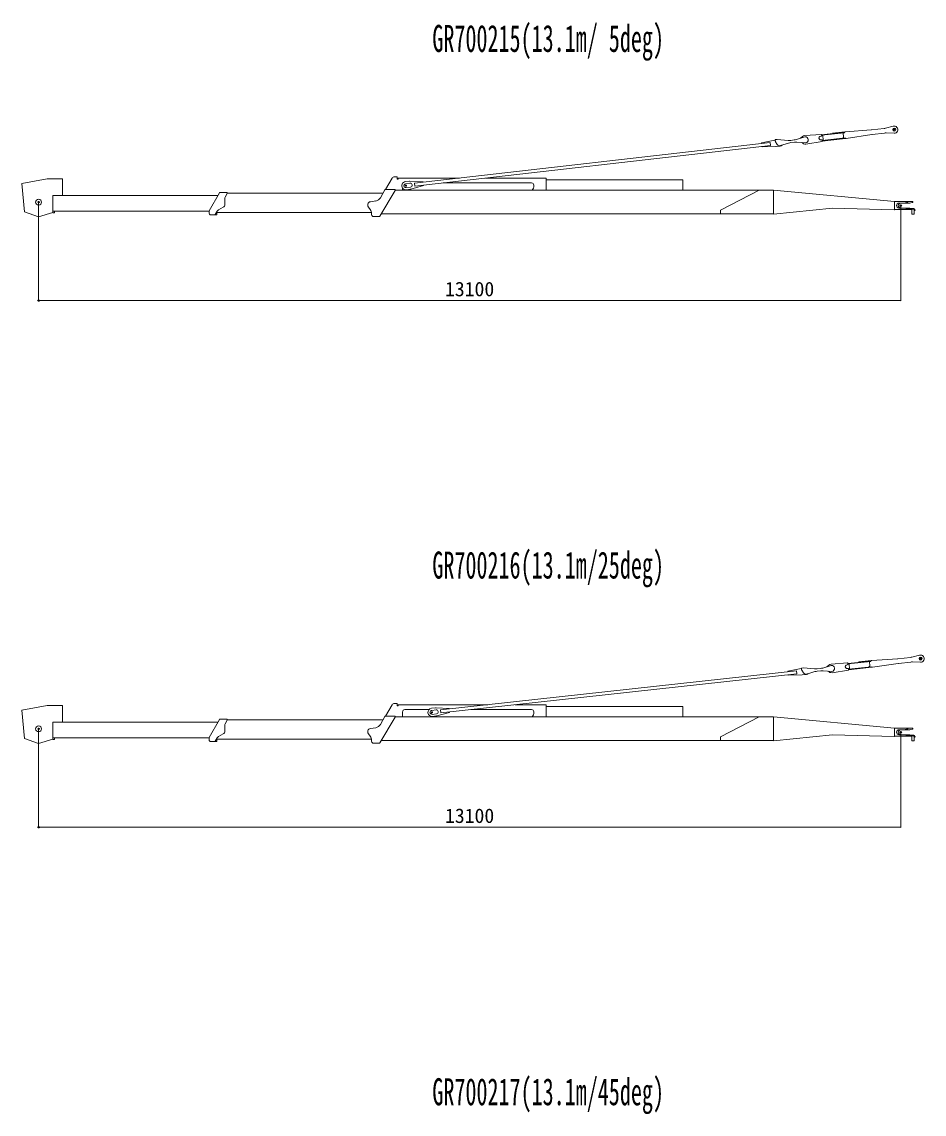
# Model space of a CAD drawing. Units: millimetres, scale not verified. Extents: x -41631 to 43732, y -72036 to 73823.
# Drawn here: x 4242 to 17952, y 18743 to 35335 of the extents above; entities that cross this region are included whole.
import ezdxf
from ezdxf.enums import TextEntityAlignment as Align

# ---------------------------------------------------------------- set-up
doc = ezdxf.new("R2010")
doc.units = ezdxf.units.MM
doc.header["$LTSCALE"] = 100
doc.header["$PDMODE"] = 32
doc.header["$PDSIZE"] = 20
doc.layers.add('0-0_0', color=5, linetype='Continuous', lineweight=18)
doc.layers.add('0-1_DEFPOINTS', color=7, linetype='Continuous')
doc.styles.add('ＭＳ ゴシック', font='')
doc.styles.get('ＭＳ ゴシック').set_extended_font_data('MS Gothic')

# ---------------------------------------------------------------- blocks, each defined once
blk = doc.blocks.new('_OPEN30')
at = {"layer": '0-0_0', "color": 7, "lineweight": 13}
blk.add_line((0, 0), (-1, 0), dxfattribs=at)
blk.add_lwpolyline([(-1, 0.27), (0, 0), (-1, -0.27)], dxfattribs=at)
blk = doc.blocks.new('D95')
at = {"layer": '0-0_0', "color": 7, "lineweight": 13}
for p, q in [((-19717.7, -8106.4), (-19717.7, -9602.6)), ((-6617.7, -8157.6), (-6617.7, -9602.6)), ((-6620.5, -9601.6), (-19715, -9601.6))]:
    blk.add_line(p, q, dxfattribs=at)
at = {"layer": '0-1_DEFPOINTS'}
for p in [(-19717.7, -8105.9), (-6617.7, -8157.1), (-19717.7, -9601.6)]:
    blk.add_point(p, dxfattribs=at)
at = {"layer": '0-0_0', "xscale": 2.77, "yscale": 2.77, "rotation": 180}
blk.add_blockref('_OPEN30', (-19717.7, -9601.6), dxfattribs=at)
at = {"layer": '0-0_0', "xscale": 2.77, "yscale": 2.77}
blk.add_blockref('_OPEN30', (-6617.7, -9601.6), dxfattribs=at)
at = {"layer": '0-0_0', "color": 7, "style": 'ＭＳ ゴシック'}
blk.add_text('13100', height=219.9, dxfattribs=at).set_placement((-13542.7, -9601.1), align=Align.BOTTOM_LEFT)
blk = doc.blocks.new('D96')
at = {"layer": '0-0_0', "color": 7, "lineweight": 13}
for p, q in [((-19717.7, -106.4), (-19717.7, -1602.6)), ((-6617.7, -157.6), (-6617.7, -1602.6)), ((-6620.5, -1601.6), (-19715, -1601.6))]:
    blk.add_line(p, q, dxfattribs=at)
at = {"layer": '0-1_DEFPOINTS'}
for p in [(-19717.7, -105.9), (-6617.7, -157.1), (-19717.7, -1601.6)]:
    blk.add_point(p, dxfattribs=at)
at = {"layer": '0-0_0', "xscale": 2.77, "yscale": 2.77, "rotation": 180}
blk.add_blockref('_OPEN30', (-19717.7, -1601.6), dxfattribs=at)
at = {"layer": '0-0_0', "xscale": 2.77, "yscale": 2.77}
blk.add_blockref('_OPEN30', (-6617.7, -1601.6), dxfattribs=at)
at = {"layer": '0-0_0', "color": 7, "style": 'ＭＳ ゴシック'}
blk.add_text('13100', height=219.9, dxfattribs=at).set_placement((-13542.7, -1601.1), align=Align.BOTTOM_LEFT)

msp = doc.modelspace()

# ---------------------------------------------------------------- linework, layer by layer
at = {"layer": '0-0_0', "color": 7, "lineweight": 13}
for p, q in [((17146.4, 33693), (16755.2, 33666.9)), ((17153.5, 33693.7), (17342.8, 33715.4)), ((17364.3, 33719.4), (17482.6, 33751)), ((15481.5, 33496.8), (15685.5, 33540.1)), ((15717.1, 33549), (15687.3, 33545.6)), ((15687.3, 33545.6), (15689.3, 33527.7)), ((15885.2, 33534.6), (15717.1, 33549)), ((15976.5, 33541), (15925.1, 33535.1)), ((16140.5, 33587.5), (16012, 33548.4)), ((16071, 33566.4), (16105, 33593.6)), ((16387.8, 33626.3), (16138.2, 33607.4)), ((16400.5, 33516.3), (16153, 33478.2)), ((16390.6, 33601.1), (16380.6, 33600)), ((16387.5, 33540.4), (16397.4, 33541.5)), ((16393.2, 33621.9), (16394.9, 33606.6)), ((16393.7, 33617.6), (16741.4, 33657.5)), ((16394.4, 33611.6), (16742.1, 33651.5)), ((16402.9, 33537.1), (16404.7, 33521.8)), ((16403.5, 33532.1), (16751.2, 33572)), ((16404.6, 33522.2), (16758.6, 33562.8)), ((16410.7, 33607.9), (16418.6, 33539.5)), ((16561.7, 33644.9), (16745.7, 33666)), ((16561.7, 33644.9), (16562.6, 33637)), ((16719, 33568.3), (16728.4, 33581.5)), ((16720.7, 33649), (16728.4, 33581.5)), ((16742.1, 33651.5), (16741.4, 33657.5)), ((16752.4, 33562.1), (16751.2, 33572)), ((16766, 33563.8), (17155.2, 33623.3)), ((17160.8, 33624), (17350.7, 33645.8)), ((17372.6, 33646.7), (17495, 33642.8)), ((10208.9, 32884.6), (15611.5, 33504.3)), ((10214.1, 32839.6), (15616.7, 33459.3)), ((15482.3, 33489.5), (15481.5, 33496.8)), ((15488.3, 33437.2), (15487.5, 33444.5)), ((15696.9, 33441.2), (15488.3, 33437.2)), ((15616.7, 33459.3), (15611.5, 33504.3)), ((15693.9, 33514.9), (15720.3, 33474)), ((15763.8, 33448.7), (15701.6, 33441.6)), ((15771.5, 33455.4), (15891.3, 33492.5)), ((15927.7, 33500.2), (15980.5, 33506.3)), ((16016.7, 33507.1), (16150.7, 33498.1)), ((4860.6, 32949.9), (4860.6, 32698.9)), ((9906.6, 32982.7), (9936.7, 32982.7)), ((10889.9, 32962.7), (9961.6, 32962.7)), ((9961.6, 32962.7), (9961.6, 32946.7)), ((10130, 32915.7), (10070.3, 32908.8)), ((10138.5, 32884.4), (10073.9, 32877)), ((10214.1, 32839.6), (10208.9, 32884.6)), ((10642.3, 32888.7), (11986.6, 32888.7)), ((12206.6, 32962.7), (11287.4, 32962.7)), ((12021.6, 32853.7), (12021.6, 32829.4)), ((12206.6, 32962.7), (12206.6, 32777.7)), ((14285.6, 32777.7), (14285.6, 32937.2)), ((4711.6, 32698.9), (4711.6, 32432.1)), ((4711.6, 32698.9), (7221.4, 32698.9)), ((7086.6, 32463.1), (7243.9, 32738.3)), ((7252.4, 32743.1), (7354.5, 32743.1)), ((7363.2, 32728.2), (7333, 32674.5)), ((7364.5, 32733.1), (9730.5, 32733.1)), ((9912.6, 32772.6), (9679.5, 32382.5)), ((9758.7, 32782.7), (9690.7, 32663.2)), ((9904, 32787.7), (9767.4, 32787.7)), ((9914, 32777.7), (15660.6, 32777.7)), ((10026.6, 32777.7), (10026.6, 32810.3)), ((10080.9, 32816.4), (10145.4, 32823.8)), ((10084.5, 32784.6), (10144.3, 32791.5)), ((12007, 32794.1), (12001.6, 32788.7)), ((12001.6, 32777.7), (12001.6, 32788.7)), ((14855.7, 32476.9), (15445.8, 32777.7)), ((15660.6, 32777.7), (15660.6, 32412.7)), ((17501.6, 32604.7), (15660.6, 32777.2)), ((7326.6, 32650), (7326.6, 32562.8)), ((9535.9, 32484.7), (9507, 32522.2)), ((9618.4, 32613.8), (9539.3, 32602.2)), ((17501.6, 32601.7), (17505.6, 32605.7)), ((17501.6, 32483.2), (17501.6, 32604.7)), ((17697.6, 32605.7), (17505.6, 32605.7)), ((17644.1, 32582.7), (17569.6, 32582.7)), ((17634.2, 32582.4), (17596.6, 32582.4)), ((17728.2, 32582.4), (17634.2, 32582.4)), ((17698.6, 32595.9), (17649, 32583.3)), ((17750.6, 32605.7), (17697.7, 32605.7)), ((17701.6, 32599.8), (17701.6, 32601.7)), ((17750.6, 32587.3), (17733, 32583)), ((17780.6, 32605.7), (17750.6, 32605.7)), ((17750.6, 32587.3), (17774.5, 32593.2)), ((17780.6, 32601), (17780.6, 32605.7)), ((4711.6, 32457.1), (7083.2, 32457.1)), ((4736.6, 32432.1), (4711.6, 32432.1)), ((4736.6, 32457.1), (4736.6, 32432.1)), ((7086.6, 32433.1), (7086.6, 32463.1)), ((7170.8, 32403.1), (7116.6, 32403.1)), ((7170.8, 32403.1), (7170.8, 32403.1)), ((7177.2, 32405.4), (7206.7, 32405.4)), ((7209.9, 32461.3), (7179.3, 32407.8)), ((7196.2, 32437.4), (9555.7, 32437.4)), ((7206.6, 32405.4), (7206.6, 32437.4)), ((7300.6, 32518.9), (7229.1, 32479.9)), ((9556.6, 32423.9), (9556.6, 32423.7)), ((9556.6, 32407.7), (9556.6, 32423.7)), ((9586.6, 32377.7), (9670.9, 32377.7)), ((9700.2, 32417.2), (15660.6, 32417.2)), ((14855.7, 32417.2), (14855.7, 32476.9)), ((16560.3, 32504.7), (15660.6, 32412.7)), ((17497.7, 32479.3), (16560.9, 32504.7)), ((17501.6, 32483.2), (17497.7, 32479.3)), ((17501.6, 32487.7), (17505.6, 32483.7)), ((17505.6, 32483.7), (17763.6, 32483.7)), ((17569.6, 32506.7), (17644.1, 32506.7)), ((17634.2, 32507), (17596.6, 32507)), ((17728.2, 32507), (17634.3, 32507)), ((17698.6, 32493.5), (17649, 32506.1)), ((17682, 32497.7), (17788.3, 32497.7)), ((17701.6, 32489.7), (17788.3, 32489.7)), ((17701.6, 32487.7), (17701.6, 32489.6)), ((17750.6, 32502.1), (17733, 32506.4)), ((17750.6, 32502.1), (17768.4, 32497.7)), ((17763.6, 32414.7), (17763.6, 32489.7)), ((17763.6, 32414.7), (17801.6, 32414.7)), ((17794, 32487.4), (17807.2, 32474.2)), ((17799.6, 32493), (17812.8, 32479.8)), ((17801.6, 32479.7), (17801.6, 32414.7)), ((17807.2, 32474.2), (17812.8, 32468.5)), ((17812.8, 32479.8), (17818.5, 32474.2)), ((17812.8, 32468.5), (17818.5, 32474.2)), ((16540.4, 25558.6), (16411.7, 25520.1)), ((16470.8, 25537.8), (16504.9, 25564.8)), ((16787.9, 25596.3), (16538.2, 25578.5)), ((16790.5, 25571), (16780.6, 25569.9)), ((16793.3, 25591.8), (16794.9, 25576.5)), ((16793.7, 25587.5), (17141.6, 25625.7)), ((16794.4, 25581.5), (17142.3, 25619.7)), ((16810.7, 25577.7), (16818.2, 25509.2)), ((16961.8, 25614), (17146, 25634.2)), ((16961.8, 25614), (16962.7, 25606)), ((17120.9, 25617.4), (17128.3, 25549.8)), ((17142.3, 25619.7), (17141.6, 25625.7)), ((17546.8, 25659.3), (17155.4, 25635)), ((17165.8, 25531.9), (17555.2, 25589.5)), ((17553.9, 25659.9), (17743.3, 25680.7)), ((17560.8, 25590.3), (17750.9, 25611.1)), ((17764.8, 25684.7), (17883.2, 25715.6)), ((17772.8, 25611.9), (17895.1, 25607.5)), ((10605.5, 24884), (16011, 25478)), ((10610.5, 24838.9), (16016, 25432.9)), ((15881, 25471.1), (16085.2, 25513.4)), ((15881.8, 25463.8), (15881, 25471.1)), ((15887.5, 25411.4), (15886.7, 25418.7)), ((16096.1, 25414.4), (15887.5, 25411.4)), ((16016, 25432.9), (16011, 25478)), ((16116.8, 25522.1), (16087, 25518.9)), ((16087, 25518.9), (16089, 25501)), ((16093.5, 25488.1), (16119.7, 25447.1)), ((16163.1, 25421.6), (16100.8, 25414.7)), ((16284.8, 25506.9), (16116.8, 25522.1)), ((16170.7, 25428.2), (16290.7, 25464.8)), ((16376.2, 25512.9), (16324.7, 25507.3)), ((16327.2, 25472.3), (16380, 25478.1)), ((16416.2, 25478.8), (16550.2, 25469.1)), ((16800, 25486.2), (16552.4, 25449.3)), ((16787.1, 25510.3), (16797.1, 25511.4)), ((16802.6, 25506.9), (16804.3, 25491.7)), ((16803.1, 25502), (17151, 25540.2)), ((16804.2, 25492), (17158.3, 25530.9)), ((17118.8, 25536.7), (17128.3, 25549.8)), ((17152.1, 25530.3), (17151, 25540.2)), ((4242.3, 24879.2), (4626.3, 24949.9)), ((4626.3, 24949.9), (4860.6, 24949.9)), ((4860.6, 24949.9), (4860.6, 24698.9)), ((9766.6, 24787.7), (9868, 24960.8)), ((9906.6, 24982.7), (9936.7, 24982.7)), ((9946.6, 24972.7), (9946.6, 24946.7)), ((9946.6, 24946.7), (9961.6, 24946.7)), ((11322.1, 24962.7), (9961.6, 24962.7)), ((9961.6, 24962.7), (9961.6, 24946.7)), ((10061.6, 24888.7), (10427.5, 24888.7)), ((10526.8, 24915.4), (10467, 24908.8)), ((11063.4, 24888.7), (11986.6, 24888.7)), ((12206.6, 24962.7), (11736.8, 24962.7)), ((12206.6, 24962.7), (12206.6, 24777.7)), ((12206.6, 24937.2), (14269.6, 24937.2)), ((14269.6, 24937.2), (14285.6, 24937.2)), ((14285.6, 24777.7), (14285.6, 24937.2)), ((4282.9, 24448), (4242.3, 24879.2)), ((7086.6, 24463.1), (7243.9, 24738.3)), ((7252.4, 24743.1), (7354.5, 24743.1)), ((7363.2, 24728.2), (7333, 24674.5)), ((7364.5, 24733.1), (9730.5, 24733.1)), ((9912.6, 24772.6), (9679.5, 24382.5)), ((9758.7, 24782.7), (9690.7, 24663.2)), ((9766.6, 24787.7), (9766.6, 24787.7)), ((9904, 24787.7), (9767.4, 24787.7)), ((9914, 24777.7), (15660.6, 24777.7)), ((10026.6, 24777.7), (10026.6, 24853.7)), ((10535.1, 24884.1), (10470.5, 24877)), ((10477.2, 24816.4), (10541.8, 24823.5)), ((10480.7, 24784.6), (10540.4, 24791.2)), ((10610.5, 24838.9), (10605.5, 24884)), ((12007, 24794.1), (12001.6, 24788.7)), ((12001.6, 24777.7), (12001.6, 24788.7)), ((12021.6, 24853.7), (12021.6, 24829.4)), ((15660.6, 24777.7), (15660.6, 24412.7)), ((17501.6, 24604.7), (15660.6, 24777.2)), ((4711.6, 24698.9), (7221.4, 24698.9)), ((4711.6, 24698.9), (4711.6, 24432.1)), ((7326.6, 24650), (7326.6, 24562.8)), ((9618.4, 24613.8), (9539.3, 24602.2)), ((17501.6, 24601.7), (17505.6, 24605.7)), ((17501.6, 24483.2), (17501.6, 24604.7)), ((17697.6, 24605.7), (17505.6, 24605.7)), ((17644.1, 24582.7), (17569.6, 24582.7)), ((17634.2, 24582.4), (17596.6, 24582.4)), ((17728.2, 24582.4), (17634.2, 24582.4)), ((17698.6, 24595.9), (17649, 24583.3)), ((17701.6, 24599.8), (17701.6, 24601.7)), ((17750.6, 24587.3), (17733, 24583)), ((17750.6, 24587.3), (17774.5, 24593.2)), ((17780.6, 24601), (17780.6, 24605.7)), ((4496.5, 24371.7), (4282.9, 24448)), ((4711.6, 24438.3), (4496.5, 24371.7)), ((4711.6, 24457.1), (7083.2, 24457.1)), ((4736.6, 24432.1), (4711.6, 24432.1)), ((4736.6, 24457.1), (4736.6, 24432.1)), ((7086.6, 24433.1), (7086.6, 24463.1)), ((7170.8, 24403.1), (7116.6, 24403.1)), ((7170.8, 24403.1), (7170.8, 24403.1)), ((7177.2, 24405.4), (7206.7, 24405.4)), ((7209.9, 24461.3), (7179.3, 24407.8)), ((7196.2, 24437.4), (9555.7, 24437.4)), ((7206.6, 24405.4), (7206.6, 24437.4)), ((7300.6, 24518.9), (7229.1, 24479.9)), ((9535.9, 24484.7), (9507, 24522.2)), ((9556.6, 24423.9), (9556.6, 24423.7)), ((9556.6, 24407.7), (9556.6, 24423.7)), ((9700.2, 24417.2), (15660.6, 24417.2)), ((16560.3, 24504.7), (15660.6, 24412.7)), ((17497.7, 24479.3), (16560.9, 24504.7)), ((17501.6, 24483.2), (17497.7, 24479.3)), ((17501.6, 24487.7), (17505.6, 24483.7)), ((17505.6, 24483.7), (17763.6, 24483.7)), ((17569.6, 24506.7), (17644.1, 24506.7)), ((17634.2, 24507), (17596.6, 24507)), ((17728.2, 24507), (17634.3, 24507)), ((17698.6, 24493.5), (17649, 24506.1)), ((17682, 24497.7), (17788.3, 24497.7)), ((17701.6, 24489.7), (17788.3, 24489.7)), ((17701.6, 24487.7), (17701.6, 24489.6)), ((17750.6, 24502.1), (17733, 24506.4)), ((17750.6, 24502.1), (17768.4, 24497.7)), ((17763.6, 24414.7), (17763.6, 24489.7)), ((17763.6, 24414.7), (17801.6, 24414.7)), ((17794, 24487.4), (17807.2, 24474.2)), ((17799.6, 24493), (17812.8, 24479.8)), ((17801.6, 24479.7), (17801.6, 24414.7)), ((17807.2, 24474.2), (17812.8, 24468.5)), ((17812.8, 24479.8), (17818.5, 24474.2)), ((17812.8, 24468.5), (17818.5, 24474.2)), ((9586.6, 24377.7), (9670.9, 24377.7))]:
    msp.add_line(p, q, dxfattribs=at)
for points in [[(4711.6, 32438.3), (4496.5, 32371.7), (4282.9, 32448), (4242.3, 32879.2), (4626.3, 32949.9), (4860.6, 32949.9)], [(9766.6, 32787.7), (9766.6, 32787.7), (9868, 32960.8)], [(9946.6, 32972.7), (9946.6, 32946.7), (9961.6, 32946.7)], [(10338.1, 32899.4), (10337.2, 32906.7), (10139.7, 32916)], [(10153.8, 32793.3), (10344.1, 32847.1), (10343.2, 32854.4)], [(12206.6, 32937.2), (14269.6, 32937.2), (14285.6, 32937.2)], [(10734.8, 24898.2), (10734, 24905.5), (10536.4, 24915.7)], [(10549.9, 24793), (10740.5, 24845.8), (10739.7, 24853.1)], [(14855.7, 24417.2), (14855.7, 24476.9), (15445.8, 24777.7)], [(17780.6, 24605.7), (17750.6, 24605.7), (17697.7, 24605.7)]]:
    msp.add_lwpolyline(points, dxfattribs=at)
for centre, radius in [((17496.7, 33697.8), 22.5), ((4496.6, 32595.9), 45), ((17897.1, 25662.4), 22.5), ((4496.6, 24595.9), 45)]:
    msp.add_circle(centre, radius, dxfattribs=at)
for centre, radius, start, end in [((17136.4, 33842.7), 150, 273.82445, 276.54396), ((17325.7, 33864.4), 150, 276.54396, 284.91125), ((17496.7, 33697.8), 55, 268.17666, 104.91125), ((15695.9, 33491.2), 50, 99.26716, 101.98429), ((15719.2, 33531.1), 30, 186.54396, 212.82285), ((15902.3, 33733.8), 200, 265.0852, 276.54396), ((15953.7, 33739.7), 200, 276.54396, 286.93281), ((16145.6, 33542.8), 65, 96.54395, 128.64435), ((16145.6, 33542.8), 45, 276.54396, 96.54395), ((16384, 33570.2), 30, 96.54395, 276.54396), ((16388.2, 33621.4), 5, 6.54396, 94.34136), ((16390, 33606.1), 5, 276.54396, 6.54396), ((16398, 33536.5), 5, 6.54396, 96.54395), ((16399.7, 33521.3), 5, 278.74655, 6.54396), ((16768.5, 33467.3), 200, 93.82445, 96.54395), ((16735.8, 33761.5), 200, 276.54396, 278.69154), ((17177.9, 33475), 150, 96.54395, 98.69154), ((17367.8, 33496.8), 150, 88.17667, 96.54395), ((15695.9, 33491.2), 50, 271.10362, 276.54396), ((15758.1, 33498.4), 45, 212.82285, 287.22579), ((15758.1, 33498.4), 50, 276.54396, 313.06773), ((15950.5, 33301.5), 200, 96.54395, 107.22578), ((16003.3, 33307.6), 200, 86.1551, 96.54395), ((16145.6, 33542.8), 65, 219.07367, 276.54396), ((9906.6, 32937.7), 45, 90.00001, 149.64384), ((9936.6, 32972.7), 10, 0.00001, 90.00001), ((10077.4, 32846.7), 62.5, 96.54395, 276.54396), ((10077.4, 32846.7), 30.5, 96.54395, 276.54396), ((10136.9, 32856.1), 60, 87.31407, 96.54395), ((10142, 32854.1), 30.5, 276.54396, 96.54395), ((11986.6, 32853.7), 35, 0.00001, 90.00001), ((7252.4, 32733.1), 10, 90.00001, 150.25513), ((7354.5, 32733.1), 10, 330.64225, 90.00001), ((9767.4, 32777.7), 10, 90.00001, 150.3409), ((9904, 32777.7), 10, 329.13912, 90.00001), ((10137.4, 32851.1), 60, 276.54396, 285.77385), ((11971.6, 32829.4), 50, 315.00001, 0.00001), ((7276.6, 32562.8), 50, 298.61047, 0.00001), ((7376.6, 32650), 50, 150.64225, 180.00001), ((9546.6, 32552.7), 50, 98.35968, 217.57122), ((9603.8, 32712.7), 100, 278.35968, 330.3409), ((17569.6, 32544.7), 38, 90.00001, 270.00001), ((17596.6, 32544.7), 37.7, 90.00001, 270.00001), ((17634.2, 32602.4), 20, 270.00001, 279.93906), ((17644.1, 32602.7), 20, 270.00001, 284.2811), ((17697.6, 32601.7), 4, 0.00001, 90.00001), ((17697.6, 32599.8), 4, 284.2811, 0.00001), ((17728.2, 32602.4), 20, 270.00001, 283.82035), ((17772.6, 32601), 8, 283.82035, 0.00001), ((7116.6, 32433.1), 30, 180.00001, 270.00001), ((7170.8, 32413.1), 10, 270.00001, 330.25513), ((7253, 32436), 50, 118.61047, 150.25513), ((9456.6, 32423.7), 100, 0.00001, 37.57122), ((9586.6, 32407.7), 30, 180.00001, 270.00001), ((9670.9, 32387.7), 10, 270.00001, 329.11015), ((16560.8, 32499.7), 5, 88.44774, 95.83664), ((17634.2, 32487), 20, 80.06632, 90.00001), ((17644.1, 32486.7), 20, 75.71891, 90.00001), ((17697.6, 32487.7), 4, 270.00001, 0.00001), ((17697.6, 32489.6), 4, 0.00001, 75.71891), ((17728.2, 32487), 20, 76.17967, 90.00001), ((17788.3, 32481.7), 16, 45.00001, 90.00001), ((17788.3, 32481.7), 8, 45.00001, 90.00001), ((17897.1, 25662.4), 55, 267.90353, 104.63811), ((16545.3, 25513.9), 65, 96.27081, 128.37121), ((16545.3, 25513.9), 45, 276.27082, 96.27082), ((16783.8, 25540.1), 30, 96.27081, 276.27082), ((16788.3, 25591.3), 5, 6.27082, 94.06822), ((16790, 25576), 5, 276.27082, 6.27082), ((17167.8, 25435.4), 200, 93.55132, 96.27081), ((17537.5, 25809), 150, 273.55131, 276.27082), ((17577.2, 25441.2), 150, 96.27081, 98.4184), ((17726.9, 25829.8), 150, 276.27082, 284.63811), ((17767.3, 25462), 150, 87.90353, 96.27081), ((16095.4, 25464.4), 50, 98.99402, 101.71115), ((16118.8, 25504.2), 30, 186.27082, 212.54971), ((16095.4, 25464.4), 50, 270.83049, 276.27082), ((16157.6, 25471.3), 45, 212.54971, 286.95265), ((16157.6, 25471.3), 50, 276.27082, 312.79459), ((16302.9, 25706.1), 200, 264.81207, 276.27082), ((16349.1, 25273.5), 200, 96.27082, 106.95265), ((16354.3, 25711.7), 200, 276.27082, 286.65968), ((16401.9, 25279.3), 200, 85.88196, 96.27082), ((16545.3, 25513.9), 65, 218.80054, 276.27082), ((16797.6, 25506.4), 5, 6.27082, 96.27081), ((16799.3, 25491.1), 5, 278.47342, 6.27082), ((17136.5, 25729.7), 200, 276.27082, 278.4184), ((9906.6, 24937.7), 45, 90.00001, 149.64384), ((9936.6, 24972.7), 10, 0.00001, 90.00001), ((10061.6, 24853.7), 35, 90.00001, 180.00001), ((10473.8, 24846.7), 62.5, 96.27082, 276.27082), ((10533.3, 24855.8), 60, 87.04093, 96.27082), ((11986.6, 24853.7), 35, 0.00001, 90.00001), ((7252.4, 24733.1), 10, 90.00001, 150.25513), ((7354.5, 24733.1), 10, 330.64225, 90.00001), ((9767.4, 24777.7), 10, 90.00001, 150.3409), ((9904, 24777.7), 10, 329.13912, 90.00001), ((10473.8, 24846.7), 30.5, 96.27082, 276.27082), ((10538.4, 24853.8), 30.5, 276.27082, 96.27082), ((10533.9, 24850.8), 60, 276.27082, 285.50071), ((11971.6, 24829.4), 50, 315.00001, 0.00001), ((7276.6, 24562.8), 50, 298.61047, 0.00001), ((7376.6, 24650), 50, 150.64225, 180.00001), ((9546.6, 24552.7), 50, 98.35968, 217.57122), ((9603.8, 24712.7), 100, 278.35968, 330.3409), ((17569.6, 24544.7), 38, 90.00001, 270.00001), ((17596.6, 24544.7), 37.7, 90.00001, 270.00001), ((17634.2, 24602.4), 20, 270.00001, 279.93906), ((17644.1, 24602.7), 20, 270.00001, 284.2811), ((17697.6, 24601.7), 4, 0.00001, 90.00001), ((17697.6, 24599.8), 4, 284.2811, 0.00001), ((17728.2, 24602.4), 20, 270.00001, 283.82035), ((17772.6, 24601), 8, 283.82035, 0.00001), ((7116.6, 24433.1), 30, 180.00001, 270.00001), ((7170.8, 24413.1), 10, 270.00001, 330.25513), ((7253, 24436), 50, 118.61047, 150.25513), ((9456.6, 24423.7), 100, 0.00001, 37.57122), ((9586.6, 24407.7), 30, 180.00001, 270.00001), ((16560.8, 24499.7), 5, 88.44774, 95.83664), ((17634.2, 24487), 20, 80.06632, 90.00001), ((17644.1, 24486.7), 20, 75.71891, 90.00001), ((17697.6, 24487.7), 4, 270.00001, 0.00001), ((17697.6, 24489.6), 4, 0.00001, 75.71891), ((17728.2, 24487), 20, 76.17967, 90.00001), ((17788.3, 24481.7), 16, 45.00001, 90.00001), ((17788.3, 24481.7), 8, 45.00001, 90.00001), ((9670.9, 24387.7), 10, 270.00001, 329.11015)]:
    msp.add_arc(centre, radius, start, end, dxfattribs=at)
at = {"layer": '0-0_0', "color": 7}
for p in [(17496.7, 33697.8), (10077.4, 32846.7), (4496.6, 32595.9), (17596.6, 32544.7), (17897.1, 25662.4), (10473.8, 24846.7), (4496.6, 24595.9), (17596.6, 24544.7)]:
    msp.add_point(p, dxfattribs=at)

# ---------------------------------------------------------------- block references
at = {"layer": '0-0_0'}
for name in ['D96', 'D95']:
    msp.add_blockref(name, (24214.3, 32701.8), dxfattribs=at)

# ---------------------------------------------------------------- texts
at = {"layer": '0-0_0', "color": 7, "style": 'ＭＳ ゴシック', "width": 0.6}
for s, p in [('GR700215(13.1m/ 5deg)', (10479.4, 34754.9)), ('GR700216(13.1m/25deg)', (10479.4, 26755.4)), ('GR700217(13.1m/45deg)', (10479.4, 18755.4))]:
    msp.add_text(s, height=410.6, dxfattribs=at).set_placement(p, align=Align.BOTTOM_LEFT)

doc.saveas('drawing.dxf')
